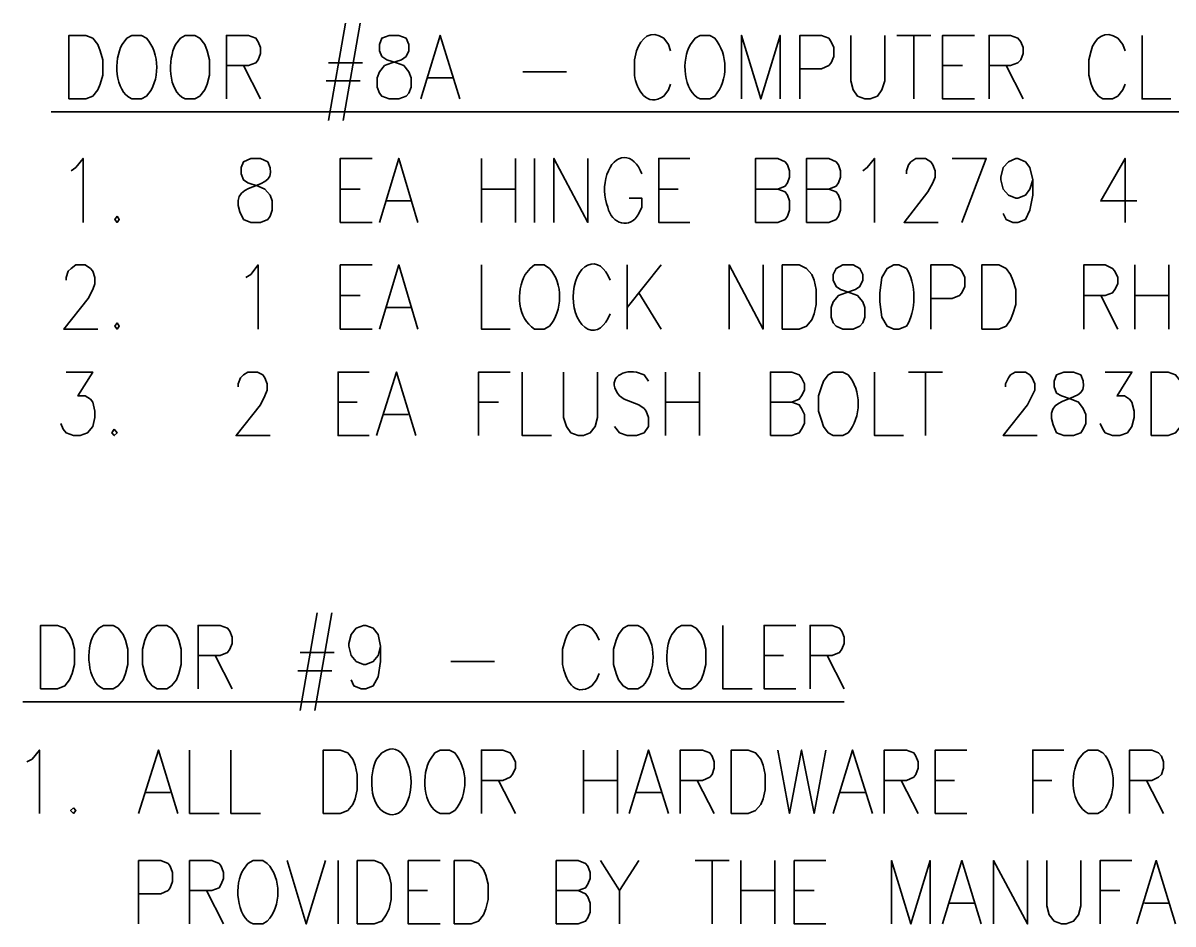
# Model space of a CAD drawing. Header units: inches. Extents: x 5 to 516, y -193 to 129.
# Drawn here: x 185.43 to 192.2, y -111.44 to -106.14 of the extents above; entities that cross this region are included whole.
import ezdxf

# ---------------------------------------------------------------- set-up
doc = ezdxf.new("R2010")
doc.units = ezdxf.units.IN
doc.header["$MEASUREMENT"] = 0
doc.layers.add('PDF3_Geometry', color=7, linetype='Continuous')

msp = doc.modelspace()

# ---------------------------------------------------------------- linework, layer by layer
at = {"layer": 'PDF3_Geometry', "lineweight": 35}
for points in [[(187.3299515, -106.1387126), (187.2299579, -106.7120091)], [(187.4166159, -106.1387126), (187.3166223, -106.7120091)], [(186.1600268, -106.2287072), (186.1300287, -106.2120416), (186.0733657, -106.2120416), (186.0433676, -106.2287072), (186.0167027, -106.2653715)], [(186.3866798, -106.585351), (186.4433428, -106.585351), (186.4733409, -106.5686854), (186.5033389, -106.5320211), (186.5166714, -106.4986899), (186.5300039, -106.44536), (186.5300039, -106.3553658), (186.5166714, -106.3020358), (186.5033389, -106.2653715), (186.4733409, -106.2287072), (186.4433428, -106.2120416), (186.3866798, -106.2120416), (186.3600148, -106.2287072), (186.3300167, -106.2653715)], [(186.6299978, -106.5853511), (186.6299978, -106.2120417), (186.7599894, -106.2120417), (186.80332, -106.2287073), (186.8166525, -106.248706), (186.8299849, -106.2820372), (186.8299849, -106.3187015), (186.8166525, -106.3553658), (186.80332, -106.3720314), (186.7599894, -106.388697), (186.6299978, -106.388697)], [(187.7732553, -106.5853511), (187.8865814, -106.2120417), (188.0032406, -106.5853511)], [(189.2431657, -106.3020356), (189.2298332, -106.2653713), (189.2031683, -106.2287069)], [(189.5031488, -106.2287072), (189.4731507, -106.2120416), (189.4164877, -106.2120416), (189.3864896, -106.2287072), (189.3598246, -106.2653715)], [(189.6598057, -106.5853511), (189.6598057, -106.2120417), (189.7731317, -106.5853511), (189.8864578, -106.2120417), (189.8864578, -106.5853511)], [(190.0031132, -106.5853511), (190.0031132, -106.2120417), (190.1297717, -106.2120417), (190.1731023, -106.2287073), (190.1864348, -106.248706), (190.2031004, -106.2820372), (190.2031004, -106.3353671), (190.1864348, -106.3720314), (190.1731023, -106.388697), (190.1297717, -106.4086957), (190.0031132, -106.4086957)], [(190.3030953, -106.2120416), (190.3030953, -106.4786912), (190.3164278, -106.5320211), (190.3430928, -106.5686854), (190.3864233, -106.585351), (190.4164214, -106.585351), (190.4597519, -106.5686854), (190.4864169, -106.5320211), (190.5030825, -106.4786912), (190.5030825, -106.2120416)], [(190.5730772, -106.2120416), (190.7730644, -106.2120416)], [(190.6730735, -106.2120416), (190.6730735, -106.585351)], [(191.0297138, -106.5853511), (190.8430591, -106.5853511), (190.8430591, -106.2120417), (191.0297138, -106.2120417)], [(191.1163773, -106.5853511), (191.1163773, -106.2120417), (191.2430359, -106.2120417), (191.2863664, -106.2287073), (191.303032, -106.248706), (191.3163645, -106.2820372), (191.3163645, -106.3187015), (191.303032, -106.3553658), (191.2863664, -106.3720314), (191.2430359, -106.388697), (191.1163773, -106.388697)], [(191.9163274, -106.3020356), (191.9029949, -106.2653713), (191.8729968, -106.2287069)], [(192.0163169, -106.2120416), (192.0163169, -106.585351), (192.186306, -106.585351)], [(189.0431785, -106.3020356), (189.0298461, -106.3553655), (189.0298461, -106.4453597)], [(191.7163402, -106.3020356), (191.7030077, -106.3553655), (191.7030077, -106.4453597), (191.7163402, -106.4986896), (191.7296727, -106.5320208), (191.7596708, -106.5686851), (191.7863357, -106.5853507), (191.8429988, -106.5853507), (191.8729968, -106.5686851), (191.9029949, -106.5320208), (191.9163274, -106.4986896)], [(186.7299941, -106.3886965), (186.8299876, -106.5853506)], [(187.229962, -106.3720316), (187.4299492, -106.3720316)], [(190.8430591, -106.3886965), (190.9597183, -106.3886965)], [(191.2163668, -106.3886965), (191.3163604, -106.5853506)], [(187.8165875, -106.4620256), (187.9599117, -106.4620256)], [(188.3732196, -106.4253611), (188.6298698, -106.4253611)], [(187.2166233, -106.4786905), (187.4166105, -106.4786905)], [(189.2031683, -106.5686851), (189.2298332, -106.5320208), (189.2431657, -106.4986896)], [(186.0733657, -106.585351), (186.1300287, -106.585351), (186.1600268, -106.5686854)], [(189.4164877, -106.585351), (189.4731507, -106.585351), (189.5031488, -106.5686854)], [(185.6000616, -106.6620131), (193.2562378, -106.6620131)], [(185.7167195, -107.008657), (185.7433844, -106.9886583), (185.786715, -106.9353284), (185.786715, -107.3119709)], [(186.873313, -106.9553284), (186.8299825, -106.9353297), (186.7733195, -106.9353297), (186.7299889, -106.9553284), (186.7166564, -106.9886596), (186.7166564, -107.0253239), (186.7299889, -107.0619882), (186.7566539, -107.0786538), (186.81665, -107.0986525), (186.8566475, -107.1153181), (186.8866455, -107.1519824), (186.899978, -107.1853136), (186.899978, -107.2386435), (186.8866455, -107.2753079), (186.873313, -107.2953066), (186.8299825, -107.3119722), (186.7733195, -107.3119722), (186.7299889, -107.2953066)], [(187.486606, -107.3119704), (187.2999513, -107.3119704), (187.2999513, -106.9353279), (187.486606, -106.9353279)], [(187.5299441, -107.3119704), (187.6432702, -106.9353279), (187.7565963, -107.3119704)], [(188.1299016, -106.9353297), (188.1299016, -107.3119722)], [(188.3298874, -106.9353297), (188.3298874, -107.3119722)], [(188.4432157, -106.9353297), (188.4432157, -107.3119722)], [(188.5565439, -107.3119704), (188.5565439, -106.9353279), (188.7565311, -107.3119704), (188.7565311, -106.9353279)], [(189.3564912, -107.3119704), (189.1731697, -107.3119704), (189.1731697, -106.9353279), (189.3564912, -106.9353279)], [(189.7431337, -107.3119704), (189.7431337, -106.9353279), (189.8731253, -106.9353279), (189.9164559, -106.9553266), (189.9297884, -106.9719922), (189.9431208, -107.0086565), (189.9431208, -107.0453208), (189.9297884, -107.078652), (189.9164559, -107.0986508), (189.8731253, -107.1153164), (189.7431337, -107.1153164)], [(190.0431158, -107.3119704), (190.0431158, -106.9353279), (190.1731075, -106.9353279), (190.216438, -106.9553266), (190.2297705, -106.9719922), (190.243103, -107.0086565), (190.243103, -107.0453208), (190.2297705, -107.078652), (190.216438, -107.0986508), (190.1731075, -107.1153164), (190.0431158, -107.1153164)], [(190.3730914, -107.008657), (190.3997563, -106.9886583), (190.4430869, -106.9353284), (190.4430869, -107.3119709)], [(190.6297413, -107.0253236), (190.6297413, -107.008658), (190.6430738, -106.9719937), (190.6564063, -106.9553281), (190.6864044, -106.9353294), (190.7430674, -106.9353294), (190.7730655, -106.9553281), (190.7863979, -106.9719937), (190.7997304, -107.008658), (190.7997304, -107.0453223), (190.7863979, -107.0786535), (190.7563999, -107.1319834), (190.6164088, -107.3119719), (190.816396, -107.3119719)], [(190.9563873, -107.3119704), (191.0997115, -106.9353279), (190.8997243, -106.9353279)], [(191.3730273, -107.0619864), (191.3563617, -107.1153164), (191.3296967, -107.1519807), (191.2863662, -107.1686463), (191.2730337, -107.1686463), (191.2297031, -107.1519807), (191.199705, -107.1153164), (191.1863726, -107.0619864), (191.1863726, -107.0453208), (191.199705, -106.9886578), (191.2297031, -106.9553266), (191.2730337, -106.9353279), (191.2863662, -106.9353279), (191.3296967, -106.9553266), (191.3563617, -106.9886578), (191.3730273, -107.0619864), (191.3730273, -107.1519807), (191.3563617, -107.2386418), (191.3296967, -107.2953048), (191.2863662, -107.3119704), (191.2563681, -107.3119704), (191.2163706, -107.2953048), (191.199705, -107.2586405)], [(191.9163274, -107.3119722), (191.9163274, -106.9353297), (191.7730033, -107.1853136), (191.9863229, -107.1853136)], [(187.2999513, -107.1153176), (187.4166105, -107.1153176)], [(188.1299016, -107.1153176), (188.3298888, -107.1153176)], [(189.1731697, -107.1153176), (189.2864957, -107.1153176)], [(189.8731234, -107.1153176), (189.916454, -107.1319832), (189.9297865, -107.1519819), (189.9431189, -107.1853131), (189.9431189, -107.238643), (189.9297865, -107.2753073), (189.916454, -107.295306), (189.8731234, -107.3119716), (189.7431318, -107.3119716)], [(190.1731056, -107.1153176), (190.2164361, -107.1319832), (190.2297686, -107.1519819), (190.2431011, -107.1853131), (190.2431011, -107.238643), (190.2297686, -107.2753073), (190.2164361, -107.295306), (190.1731056, -107.3119716), (190.0431139, -107.3119716)], [(187.5732695, -107.1853136), (187.7165937, -107.1853136)], [(189.0565078, -107.258642), (189.0731734, -107.2219777), (189.0731734, -107.1686478), (188.9998447, -107.1686478)], [(185.686726, -107.6519483), (185.686726, -107.6352827), (185.7000585, -107.5986184), (185.7167241, -107.5819528), (185.743389, -107.5619541), (185.8000521, -107.5619541), (185.8300501, -107.5819528), (185.8433826, -107.5986184), (185.8567151, -107.6352827), (185.8567151, -107.6719471), (185.8433826, -107.7052783), (185.8167177, -107.7586082), (185.6733935, -107.9385966), (185.8733807, -107.9385966)], [(186.743326, -107.6352834), (186.7733241, -107.6186178), (186.8166546, -107.5619548), (186.8166546, -107.9385973)], [(187.486606, -107.9385985), (187.2999513, -107.9385985), (187.2999513, -107.561956), (187.486606, -107.561956)], [(187.5299441, -107.9385985), (187.6432702, -107.561956), (187.7565963, -107.9385985)], [(188.1299016, -107.5619544), (188.1299016, -107.9385969), (188.2998907, -107.9385969)], [(188.5298768, -107.5819531), (188.4998787, -107.5619544), (188.4432157, -107.5619544), (188.4165507, -107.5819531), (188.3865526, -107.6186174)], [(189.1865016, -107.5619544), (188.9865144, -107.8119384)], [(188.9865158, -107.5619544), (188.9865158, -107.9385969)], [(189.5864732, -107.9385985), (189.5864732, -107.561956), (189.7864604, -107.9385985), (189.7864604, -107.561956)], [(190.6297443, -107.5819531), (190.5864137, -107.5619544), (190.5564157, -107.5619544), (190.5164182, -107.5819531), (190.4864202, -107.635283), (190.4730877, -107.7252772), (190.4730877, -107.7786072), (190.4864202, -107.8686014), (190.5164182, -107.9219313), (190.5564157, -107.9385969), (190.5864137, -107.9385969), (190.6297443, -107.9219313)], [(190.773063, -107.9385985), (190.773063, -107.561956), (190.8997216, -107.561956), (190.9430521, -107.5819547), (190.9563846, -107.5986203), (190.9730502, -107.6352846), (190.9730502, -107.6886146), (190.9563846, -107.7252789), (190.9430521, -107.7419445), (190.8997216, -107.7586101), (190.773063, -107.7586101)], [(191.6730094, -107.9385985), (191.6730094, -107.561956), (191.7996679, -107.561956), (191.8429985, -107.5819547), (191.856331, -107.5986203), (191.8729966, -107.6352846), (191.8729966, -107.671949), (191.856331, -107.7052802), (191.8429985, -107.7252789), (191.7996679, -107.7419445), (191.6730094, -107.7419445)], [(191.9729915, -107.5619544), (191.9729915, -107.9385969)], [(192.1729773, -107.5619544), (192.1729773, -107.9385969)], [(187.2999513, -107.741944), (187.4166105, -107.741944)], [(189.0565118, -107.7252774), (189.1865035, -107.938597)], [(191.7729989, -107.741944), (191.8729925, -107.9385981)], [(191.9729915, -107.741944), (192.1729787, -107.741944)], [(187.5732695, -107.8119384), (187.7165937, -107.8119384)], [(188.4432157, -107.9385969), (188.4998787, -107.9385969), (188.5298768, -107.9219313)], [(185.686726, -108.1919155), (185.8433826, -108.1919155), (185.7567215, -108.3319065), (185.8000521, -108.3319065), (185.8300501, -108.3519052), (185.8433826, -108.3685708), (185.8567151, -108.4219007), (185.8567151, -108.4585651), (185.8433826, -108.511895), (185.8133845, -108.5485593), (185.770054, -108.5652249), (185.7300565, -108.5652249), (185.686726, -108.5485593), (185.6700604, -108.5285606), (185.6567279, -108.4952294)], [(186.6999938, -108.2785765), (186.6999938, -108.2619109), (186.7133263, -108.2252465), (186.7299919, -108.2085809), (186.7566568, -108.1919154), (186.8133199, -108.1919154), (186.843318, -108.2085809), (186.8566504, -108.2252465), (186.8699829, -108.2619109), (186.8699829, -108.2985752), (186.8566504, -108.3319064), (186.8299855, -108.3852363), (186.6866613, -108.5652248), (186.8866485, -108.5652248)], [(187.4699409, -108.5652233), (187.2866193, -108.5652233), (187.2866193, -108.1919139), (187.4699409, -108.1919139)], [(187.5132758, -108.5652233), (187.629935, -108.1919139), (187.7432611, -108.5652233)], [(188.1132401, -108.5652233), (188.1132401, -108.1919139), (188.2998948, -108.1919139)], [(188.3698832, -108.1919155), (188.3698832, -108.5652249), (188.5432054, -108.5652249)], [(188.613208, -108.1919155), (188.613208, -108.4585651), (188.6298736, -108.511895), (188.6565386, -108.5485593), (188.6998691, -108.5652249), (188.7298672, -108.5652249), (188.7698646, -108.5485593), (188.7998627, -108.511895), (188.8131952, -108.4585651), (188.8131952, -108.1919155)], [(189.113176, -108.2452449), (189.086511, -108.2085806), (189.0431804, -108.191915)], [(189.2131655, -108.1919155), (189.2131655, -108.5652249)], [(189.4131513, -108.1919155), (189.4131513, -108.5652249)], [(189.8297912, -108.5652233), (189.8297912, -108.1919139), (189.9564498, -108.1919139), (189.9997804, -108.2085795), (190.0131128, -108.2252451), (190.0297784, -108.2619094), (190.0297784, -108.2985737), (190.0131128, -108.3319049), (189.9997804, -108.3519036), (189.9564498, -108.3685692), (189.8297912, -108.3685692)], [(190.2864305, -108.2085811), (190.2564325, -108.1919155), (190.1997694, -108.1919155), (190.1697714, -108.2085811), (190.1431064, -108.2452454), (190.1297739, -108.2785766), (190.1131083, -108.3319065), (190.1131083, -108.4219007), (190.1297739, -108.4752307), (190.1431064, -108.511895), (190.1697714, -108.5485593), (190.1997694, -108.5652249), (190.2564325, -108.5652249), (190.2864305, -108.5485593)], [(190.4430874, -108.1919155), (190.4430874, -108.5652249), (190.6130765, -108.5652249)], [(190.6430733, -108.1919155), (190.8430604, -108.1919155)], [(190.7430696, -108.1919155), (190.7430696, -108.5652249)], [(191.2130373, -108.2785765), (191.2130373, -108.2619109), (191.2297029, -108.2252465), (191.2430353, -108.2085809), (191.2697003, -108.1919154), (191.3296964, -108.1919154), (191.3563614, -108.2085809), (191.3696939, -108.2252465), (191.3863595, -108.2619109), (191.3863595, -108.2985752), (191.3430289, -108.3852363), (191.1997048, -108.5652248), (191.399692, -108.5652248)], [(191.6563451, -108.2085811), (191.6130146, -108.1919155), (191.5563516, -108.1919155), (191.513021, -108.2085811), (191.4996885, -108.2452454), (191.4996885, -108.2785766), (191.513021, -108.3152409), (191.5430191, -108.3319065), (191.5996821, -108.3519052), (191.6430127, -108.3685708), (191.6696776, -108.4052351), (191.6863432, -108.4418995), (191.6863432, -108.4952294), (191.6696776, -108.5285606), (191.6563451, -108.5485593), (191.6130146, -108.5652249), (191.5563516, -108.5652249), (191.513021, -108.5485593)], [(191.7996628, -108.1919155), (191.9563194, -108.1919155), (191.8696583, -108.3319065), (191.9129889, -108.3319065), (191.9429869, -108.3519052), (191.9563194, -108.3685708), (191.9696519, -108.4219007), (191.9696519, -108.4585651), (191.9563194, -108.511895), (191.9296544, -108.5485593), (191.8863239, -108.5652249), (191.8429933, -108.5652249), (191.7996628, -108.5485593), (191.7863303, -108.5285606), (191.7696647, -108.4952294)], [(187.2866193, -108.3685704), (187.3999454, -108.3685704)], [(188.1132401, -108.3685704), (188.2298992, -108.3685704)], [(188.9431869, -108.331906), (188.9698518, -108.3519048), (189.0565129, -108.385236), (189.086511, -108.4052347), (189.0998435, -108.4219003), (189.113176, -108.4585646), (189.113176, -108.5118945), (189.086511, -108.5485588), (189.0431804, -108.5652244), (188.9865174, -108.5652244), (188.9431869, -108.5485588), (188.9131888, -108.5118945)], [(189.2131655, -108.3685704), (189.4131527, -108.3685704)], [(189.9564514, -108.3685704), (189.999782, -108.385236), (190.0131145, -108.4052347), (190.0297801, -108.4418991), (190.0297801, -108.495229), (190.0131145, -108.5285602), (189.999782, -108.5485589), (189.9564514, -108.5652245), (189.8297929, -108.5652245)], [(187.556608, -108.4418995), (187.6999321, -108.4418995)], [(187.1632955, -109.6084913), (187.063302, -110.1817879)], [(187.2499599, -109.6084913), (187.1499663, -110.1817879)], [(185.9067097, -110.0551298), (185.9633727, -110.0551298), (185.9933708, -110.0384642), (186.0233689, -110.0017999), (186.0367014, -109.9651355), (186.0500339, -109.9118056), (186.0500339, -109.8218114), (186.0367014, -109.7684815), (186.0233689, -109.7351503), (185.9933708, -109.698486), (185.9633727, -109.6818204), (185.9067097, -109.6818204), (185.8800448, -109.698486), (185.8500467, -109.7351503)], [(186.4633418, -110.0551281), (186.4633418, -109.6818187), (186.5933334, -109.6818187), (186.636664, -109.6984843), (186.6499965, -109.7151499), (186.663329, -109.7518143), (186.663329, -109.7884786), (186.6499965, -109.8218098), (186.636664, -109.8418085), (186.5933334, -109.8584741), (186.4633418, -109.8584741)], [(187.5366033, -109.8051442), (187.5232708, -109.8584741), (187.4932728, -109.8951384), (187.4499422, -109.911804), (187.4366097, -109.911804), (187.3932792, -109.8951384), (187.3632811, -109.8584741), (187.3499486, -109.8051442), (187.3499486, -109.7884786), (187.3632811, -109.7351487), (187.3932792, -109.6984843), (187.4366097, -109.6818187), (187.4499422, -109.6818187), (187.4932728, -109.6984843), (187.5232708, -109.7351487), (187.5366033, -109.8051442), (187.5366033, -109.8951384), (187.5232708, -109.9851326), (187.4932728, -110.0384625), (187.4499422, -110.0551281), (187.4232772, -110.0551281), (187.3799467, -110.0384625), (187.3632811, -110.0017982)], [(188.8231894, -109.7684813), (188.8065238, -109.7351501), (188.7798588, -109.6984858)], [(189.0798429, -109.698486), (189.0498448, -109.6818204), (188.9931817, -109.6818204), (188.9631837, -109.698486), (188.9365187, -109.7351503), (188.9231862, -109.7684815), (188.9065206, -109.8218114), (188.9065206, -109.9118056), (188.9231862, -109.9651355), (188.9365187, -110.0017999), (188.9631837, -110.0384642), (188.9931817, -110.0551298), (189.0498448, -110.0551298), (189.0798429, -110.0384642)], [(189.3064958, -110.0551298), (189.3631588, -110.0551298), (189.3931569, -110.0384642), (189.423155, -110.0017999), (189.4364875, -109.9651355), (189.44982, -109.9118056), (189.44982, -109.8218114), (189.4364875, -109.7684815), (189.423155, -109.7351503), (189.3931569, -109.698486), (189.3631588, -109.6818204), (189.3064958, -109.6818204), (189.2798308, -109.698486), (189.2498328, -109.7351503)], [(189.549807, -109.6818204), (189.549807, -110.0551298), (189.7231293, -110.0551298)], [(189.9797865, -110.0551281), (189.7931318, -110.0551281), (189.7931318, -109.6818187), (189.9797865, -109.6818187)], [(190.0631137, -110.0551281), (190.0631137, -109.6818187), (190.1931054, -109.6818187), (190.2364359, -109.6984843), (190.2497684, -109.7151499), (190.2631009, -109.7518143), (190.2631009, -109.7884786), (190.2497684, -109.8218098), (190.2364359, -109.8418085), (190.1931054, -109.8584741), (190.0631137, -109.8584741)], [(188.6232022, -109.7684813), (188.6065366, -109.8218113), (188.6065366, -109.9118055)], [(186.5633381, -109.8584753), (186.6633317, -110.0551294)], [(187.063306, -109.8418087), (187.2632932, -109.8418087)], [(189.7931318, -109.8584753), (189.9064579, -109.8584753)], [(190.1631032, -109.8584753), (190.2630968, -110.0551294)], [(187.9499137, -109.8951381), (188.2065639, -109.8951381)], [(187.0499673, -109.9484693), (187.2499545, -109.9484693)], [(188.7798588, -110.038464), (188.8065238, -110.0017997), (188.8231894, -109.9651354)], [(185.4334056, -110.1317902), (190.2630961, -110.1317902)], [(185.4567399, -110.4851), (185.486738, -110.4684344), (185.5300685, -110.4151045), (185.5300685, -110.7884139)], [(186.1133683, -110.7884151), (186.2300275, -110.4151057), (186.3433535, -110.7884151)], [(186.4133436, -110.4151057), (186.4133436, -110.7884151), (186.5866658, -110.7884151)], [(186.6566616, -110.4151057), (186.6566616, -110.7884151), (186.8299838, -110.7884151)], [(187.5732695, -110.4151057), (187.5432715, -110.4317713), (187.5132734, -110.4684356)], [(187.9732447, -110.4317713), (187.9432466, -110.4151057), (187.8865836, -110.4151057), (187.8565855, -110.4317713), (187.8299206, -110.4684356)], [(188.1299016, -110.7884151), (188.1299016, -110.4151057), (188.2565601, -110.4151057), (188.2998907, -110.4317713), (188.3132232, -110.4517701), (188.3298888, -110.4851013), (188.3298888, -110.5217656), (188.3132232, -110.5584299), (188.2998907, -110.5750955), (188.2565601, -110.5950942), (188.1299016, -110.5950942)], [(188.7298658, -110.4151057), (188.7298658, -110.7884151)], [(188.9298517, -110.4151057), (188.9298517, -110.7884151)], [(188.9998477, -110.7884151), (189.1131738, -110.4151057), (189.229833, -110.7884151)], [(189.2998231, -110.7884151), (189.2998231, -110.4151057), (189.4298147, -110.4151057), (189.4731453, -110.4317713), (189.4864778, -110.4517701), (189.4998102, -110.4851013), (189.4998102, -110.5217656), (189.4864778, -110.5584299), (189.4731453, -110.5750955), (189.4298147, -110.5950942), (189.2998231, -110.5950942)], [(189.8731234, -110.4151057), (189.9431189, -110.7884151), (190.0131145, -110.4151057), (190.0864431, -110.7884151), (190.1564386, -110.4151057)], [(190.1997694, -110.7884151), (190.3130955, -110.4151057), (190.4297547, -110.7884151)], [(190.4997516, -110.7884151), (190.4997516, -110.4151057), (190.6297432, -110.4151057), (190.6730738, -110.4317713), (190.6864063, -110.4517701), (190.6997387, -110.4851013), (190.6997387, -110.5217656), (190.6864063, -110.5584299), (190.6730738, -110.5750955), (190.6297432, -110.5950942), (190.4997516, -110.5950942)], [(190.9863816, -110.7884151), (190.7997269, -110.7884151), (190.7997269, -110.4151057), (190.9863816, -110.4151057)], [(191.3730273, -110.7884151), (191.3730273, -110.4151057), (191.5563488, -110.4151057)], [(191.7863344, -110.4317713), (191.7563363, -110.4151057), (191.6996733, -110.4151057), (191.6730083, -110.4317713), (191.6430102, -110.4684356)], [(191.9429913, -110.7884151), (191.9429913, -110.4151057), (192.0729829, -110.4151057), (192.1129804, -110.4317713), (192.129646, -110.4517701), (192.1429784, -110.4851013), (192.1429784, -110.5217656), (192.129646, -110.5584299), (192.1129804, -110.5750955), (192.0729829, -110.5950942), (191.9429913, -110.5950942)], [(188.2298979, -110.5950953), (188.3298915, -110.7884162)], [(188.7298658, -110.5950953), (188.929853, -110.5950953)], [(189.3998194, -110.5950953), (189.4998129, -110.7884162)], [(190.5997411, -110.5950953), (190.6997347, -110.7884162)], [(190.7997269, -110.5950953), (190.913053, -110.5950953)], [(191.3730273, -110.5950953), (191.4863533, -110.5950953)], [(192.0429876, -110.5950953), (192.1429812, -110.7884162)], [(186.1566937, -110.6650896), (186.3000178, -110.6650896)], [(189.0431799, -110.6650896), (189.186504, -110.6650896)], [(190.2431016, -110.6650896), (190.3864258, -110.6650896)], [(187.8865836, -110.7884151), (187.9432466, -110.7884151), (187.9732447, -110.7717495)], [(191.6996733, -110.7884151), (191.7563363, -110.7884151), (191.7863344, -110.7717495)], [(186.1133683, -111.4383741), (186.1133683, -111.0650647), (186.2433599, -111.0650647), (186.2866905, -111.0817303), (186.300023, -111.0983959), (186.3133555, -111.1350603), (186.3133555, -111.1883902), (186.300023, -111.2250545), (186.2866905, -111.2417201), (186.2433599, -111.2617188), (186.1133683, -111.2617188)], [(186.4133436, -111.4383741), (186.4133436, -111.0650647), (186.5433353, -111.0650647), (186.5866658, -111.0817303), (186.5999983, -111.0983959), (186.6133308, -111.1350603), (186.6133308, -111.1717246), (186.5999983, -111.2050558), (186.5866658, -111.2250545), (186.5433353, -111.2417201), (186.4133436, -111.2417201)], [(186.8699794, -111.0817286), (186.8433144, -111.065063), (186.7866514, -111.065063), (186.7566533, -111.0817286), (186.7299884, -111.1183929)], [(186.986644, -111.065063), (187.0999701, -111.4383724), (187.2132961, -111.065063)], [(187.2866193, -111.065063), (187.2866193, -111.4383724)], [(187.8865844, -111.4383741), (187.6999297, -111.4383741), (187.6999297, -111.0650647), (187.8865844, -111.0650647)], [(188.5698758, -111.4383741), (188.5698758, -111.0650647), (188.6998675, -111.0650647), (188.743198, -111.0817303), (188.7565305, -111.0983959), (188.769863, -111.1350603), (188.769863, -111.1717246), (188.7565305, -111.2050558), (188.743198, -111.2250545), (188.6998675, -111.2417201), (188.5698758, -111.2417201)], [(188.8298554, -111.065063), (188.9431814, -111.2417183), (188.9431814, -111.4383724)], [(189.0565118, -111.065063), (188.9431858, -111.2417183)], [(189.3864874, -111.065063), (189.5864746, -111.065063)], [(189.4864837, -111.065063), (189.4864837, -111.4383724)], [(189.6564693, -111.065063), (189.6564693, -111.4383724)], [(189.8564551, -111.065063), (189.8564551, -111.4383724)], [(190.1564381, -111.4383741), (189.9697834, -111.4383741), (189.9697834, -111.0650647), (190.1564381, -111.0650647)], [(190.5430837, -111.4383741), (190.5430837, -111.0650647), (190.6564098, -111.4383741), (190.7697359, -111.0650647), (190.7697359, -111.4383741)], [(190.8430591, -111.4383741), (190.9563851, -111.0650647), (191.0697112, -111.4383741)], [(191.1430412, -111.4383741), (191.1430412, -111.0650647), (191.3430284, -111.4383741), (191.3430284, -111.0650647)], [(191.4563553, -111.065063), (191.4563553, -111.3317126), (191.4696877, -111.3850425), (191.4996858, -111.4217068), (191.5430164, -111.4383724), (191.5696813, -111.4383724), (191.6130119, -111.4217068), (191.64301, -111.3850425), (191.6563424, -111.3317126), (191.6563424, -111.065063)], [(191.7696693, -111.4383741), (191.7696693, -111.0650647), (191.956324, -111.0650647)], [(191.9863235, -111.4383741), (192.0996495, -111.0650647), (192.2129756, -111.4383741)], [(186.5133399, -111.2417196), (186.6133335, -111.4383737)], [(187.6999297, -111.2417196), (187.8132558, -111.2417196)], [(188.6998656, -111.2417196), (188.7431961, -111.2617183), (188.7565286, -111.2783839), (188.7698611, -111.3150482), (188.7698611, -111.3683782), (188.7565286, -111.4017094), (188.7431961, -111.4217081), (188.6998656, -111.4383737), (188.5698739, -111.4383737)], [(189.6564693, -111.2417196), (189.8564565, -111.2417196)], [(189.9697834, -111.2417196), (190.0864425, -111.2417196)], [(191.7696693, -111.2417196), (191.8863285, -111.2417196)], [(190.8863913, -111.315047), (191.0297154, -111.315047)], [(192.0296556, -111.315047), (192.1696467, -111.315047)], [(186.7866514, -111.4383724), (186.8433144, -111.4383724), (186.8699794, -111.4217068)]]:
    msp.add_lwpolyline(points, dxfattribs=at)
for points in [[(185.7033875, -106.5853511), (185.7033875, -106.2120417), (185.8033811, -106.2120417), (185.8433785, -106.2287073), (185.8733766, -106.2653716), (185.8867091, -106.3020359), (185.9033747, -106.3553658), (185.9033747, -106.4453601), (185.8867091, -106.49869), (185.8733766, -106.5320212), (185.8433785, -106.5686855), (185.8033811, -106.5853511)], [(187.5866015, -106.2120416), (187.5432709, -106.2287072), (187.5299384, -106.2653715), (187.5299384, -106.3020358), (187.5432709, -106.335367), (187.573269, -106.3553658), (187.629932, -106.3720314), (187.6732626, -106.388697), (187.7032607, -106.4253613), (187.7165931, -106.4620256), (187.7165931, -106.5153555), (187.7032607, -106.5520198), (187.6865951, -106.5686854), (187.6432645, -106.585351), (187.5866015, -106.585351), (187.5432709, -106.5686854), (187.5299384, -106.5520198), (187.516606, -106.5153555), (187.516606, -106.4620256), (187.5299384, -106.4253613), (187.5599365, -106.388697), (187.6032671, -106.3720314), (187.6599301, -106.3553658), (187.6865951, -106.335367), (187.7032607, -106.3020358), (187.7032607, -106.2653715), (187.6865951, -106.2287072), (187.6432645, -106.2120416)], [(185.9867081, -107.2753076), (185.9733756, -107.2953063), (185.9867081, -107.3119719), (186.0000406, -107.2953063)], [(189.8997873, -107.9385985), (189.8997873, -107.561956), (189.9997809, -107.561956), (190.0431114, -107.5819547), (190.0731095, -107.618619), (190.086442, -107.6519502), (190.0997745, -107.7052802), (190.0997745, -107.7952744), (190.086442, -107.8486043), (190.0731095, -107.8852686), (190.0431114, -107.9219329), (189.9997809, -107.9385985)], [(190.2564335, -107.5619544), (190.2164361, -107.5819531), (190.1997705, -107.6186174), (190.1997705, -107.6519486), (190.2164361, -107.6886129), (190.2431011, -107.7052785), (190.2997641, -107.7252772), (190.3430947, -107.7419428), (190.3730927, -107.7786072), (190.3864252, -107.8119384), (190.3864252, -107.8686014), (190.3730927, -107.9019326), (190.3564271, -107.9219313), (190.3164297, -107.9385969), (190.2564335, -107.9385969), (190.2164361, -107.9219313), (190.1997705, -107.9019326), (190.186438, -107.8686014), (190.186438, -107.8119384), (190.1997705, -107.7786072), (190.2297686, -107.7419428), (190.2730991, -107.7252772), (190.3297622, -107.7052785), (190.3564271, -107.6886129), (190.3730927, -107.6519486), (190.3730927, -107.6186174), (190.3564271, -107.5819531), (190.3164297, -107.5619544)], [(191.0730451, -107.9385985), (191.0730451, -107.561956), (191.1730387, -107.561956), (191.2163693, -107.5819547), (191.2430342, -107.618619), (191.2563667, -107.6519502), (191.2730323, -107.7052802), (191.2730323, -107.7952744), (191.2563667, -107.8486043), (191.2430342, -107.8852686), (191.2163693, -107.9219329), (191.1730387, -107.9385985)], [(185.9867081, -107.9019323), (185.9733756, -107.921931), (185.9867081, -107.9385966), (186.0000406, -107.921931)], [(192.0696514, -108.5652233), (192.0696514, -108.1919139), (192.169645, -108.1919139), (192.2129756, -108.2085795), (192.2429737, -108.2452438), (192.2563061, -108.278575), (192.2696386, -108.3319049), (192.2696386, -108.4218991), (192.2563061, -108.475229), (192.2429737, -108.5118933), (192.2129756, -108.5485577), (192.169645, -108.5652233)], [(185.9700398, -108.5285604), (185.9567073, -108.5485592), (185.9700398, -108.5652248), (185.9867054, -108.5485592)], [(185.5367315, -110.0551281), (185.5367315, -109.6818187), (185.6367251, -109.6818187), (185.6800557, -109.6984843), (185.7067206, -109.7351487), (185.7233862, -109.7684799), (185.7367187, -109.8218098), (185.7367187, -109.911804), (185.7233862, -109.9651339), (185.7067206, -110.0017982), (185.6800557, -110.0384625), (185.6367251, -110.0551281)], [(186.2233601, -109.6818204), (186.1933621, -109.698486), (186.163364, -109.7351503), (186.1500315, -109.7684815), (186.136699, -109.8218114), (186.136699, -109.9118056), (186.1500315, -109.9651355), (186.163364, -110.0017999), (186.1933621, -110.0384642), (186.2233601, -110.0551298), (186.2800232, -110.0551298), (186.3066881, -110.0384642), (186.3366862, -110.0017999), (186.3500187, -109.9651355), (186.3633512, -109.9118056), (186.3633512, -109.8218114), (186.3500187, -109.7684815), (186.3366862, -109.7351503), (186.3066881, -109.698486), (186.2800232, -109.6818204)], [(187.1999618, -110.7884151), (187.1999618, -110.4151057), (187.2999553, -110.4151057), (187.3432859, -110.4317713), (187.373284, -110.4684357), (187.3866165, -110.5051), (187.3999489, -110.5584299), (187.3999489, -110.6484241), (187.3866165, -110.701754), (187.373284, -110.7350852), (187.3432859, -110.7717495), (187.2999553, -110.7884151)], [(189.5998052, -110.7884151), (189.5998052, -110.4151057), (189.6997988, -110.4151057), (189.7431293, -110.4317713), (189.7731274, -110.4684357), (189.7864599, -110.5051), (189.7997924, -110.5584299), (189.7997924, -110.6484241), (189.7864599, -110.701754), (189.7731274, -110.7350852), (189.7431293, -110.7717495), (189.6997988, -110.7884151)], [(185.7300582, -110.7550836), (185.7133926, -110.7717492), (185.7300582, -110.7884148), (185.7433906, -110.7717492)], [(187.3999476, -111.4383741), (187.3999476, -111.0650647), (187.4999412, -111.0650647), (187.5432717, -111.0817303), (187.5699367, -111.1183947), (187.5866023, -111.1517259), (187.5999348, -111.2050558), (187.5999348, -111.29505), (187.5866023, -111.3483799), (187.5699367, -111.3850442), (187.5432717, -111.4217085), (187.4999412, -111.4383741)], [(187.9699116, -111.4383741), (187.9699116, -111.0650647), (188.0699052, -111.0650647), (188.1132357, -111.0817303), (188.1432338, -111.1183947), (188.1565663, -111.1517259), (188.1698988, -111.2050558), (188.1698988, -111.29505), (188.1565663, -111.3483799), (188.1432338, -111.3850442), (188.1132357, -111.4217085), (188.0699052, -111.4383741)]]:
    msp.add_lwpolyline(points, close=True, dxfattribs=at)
for centre, major_axis, ratio, start_param, end_param in [((188.9718157, -107.1200266), (-0.0011437, 0.1901648), 0.616725021, 5.229947687, 8.416075007), ((188.786122, -107.750738), (0.0004928, 0.1953735), 0.594707494, 5.24404461, 10.472400129), ((187.60385, -110.6022551), (-0.0015934, 0.1939516), 0.580309139, 2.852310352, 6.544155878)]:
    msp.add_ellipse(centre, major_axis=major_axis, ratio=ratio, start_param=start_param, end_param=end_param, dxfattribs=at)
for points in [[(189.2031683, -106.2287069), (189.127562, -106.1749882), (189.067677, -106.2270959), (189.0431785, -106.3020356)], [(191.8729968, -106.2287069), (191.8034457, -106.1746548), (191.7322836, -106.2296513), (191.7163402, -106.3020356)], [(186.0167027, -106.2653715), (185.966317, -106.3546436), (185.9699834, -106.5369097), (186.0733657, -106.585351)], [(186.1600268, -106.5686854), (186.2415216, -106.4827465), (186.2389106, -106.3147572), (186.1600268, -106.2287072)], [(186.3300167, -106.2653715), (186.2858529, -106.3527548), (186.2830197, -106.5367986), (186.3866798, -106.585351)], [(189.3598246, -106.2653715), (189.305717, -106.3491439), (189.3152719, -106.5451869), (189.4164877, -106.585351)], [(189.5031488, -106.5686854), (189.5842547, -106.4727471), (189.5811438, -106.3243677), (189.5031488, -106.2287072)], [(189.0298461, -106.4453597), (189.0415675, -106.5298543), (189.1043413, -106.6380696), (189.2031683, -106.5686851)], [(186.7299889, -107.2953066), (186.585887, -107.0303791), (186.9734177, -107.1582043), (186.873313, -106.9553284)], [(188.8731862, -107.2219777), (188.8941293, -107.3208047), (189.0055666, -107.3579134), (189.0565078, -107.258642)], [(188.3865526, -107.6186174), (188.3342782, -107.7176111), (188.3388335, -107.8761009), (188.4432157, -107.9385969)], [(188.5298768, -107.9219313), (188.6087606, -107.8358813), (188.6113715, -107.667892), (188.5298768, -107.5819531)], [(190.6297443, -107.9219313), (190.6886294, -107.8425475), (190.6886294, -107.6613369), (190.6297443, -107.5819531)], [(189.0431804, -108.191915), (188.94652, -108.1765827), (188.8628587, -108.2408008), (188.9431869, -108.331906)], [(190.2864305, -108.5485593), (190.3653144, -108.4625092), (190.3679253, -108.29452), (190.2864305, -108.2085811)], [(191.513021, -108.5485593), (191.3779741, -108.2768545), (191.7526168, -108.4171788), (191.6563451, -108.2085811)], [(188.7798588, -109.6984858), (188.7097522, -109.6471558), (188.6432565, -109.6927084), (188.6232022, -109.7684813)], [(189.0798429, -110.0384642), (189.1587267, -109.9524141), (189.1613376, -109.7844249), (189.0798429, -109.698486)], [(185.8500467, -109.7351503), (185.8030497, -109.8179783), (185.8077161, -110.0129103), (185.9067097, -110.0551298)], [(189.2498328, -109.7351503), (189.2028358, -109.8179228), (189.2075022, -110.0129103), (189.3064958, -110.0551298)], [(188.6065366, -109.9118055), (188.6260354, -109.9978555), (188.6707547, -110.1081262), (188.7798588, -110.038464)], [(187.5132734, -110.4684356), (187.4692206, -110.553319), (187.4658875, -110.7469177), (187.5732695, -110.7884151)], [(187.8299206, -110.4684356), (187.7758129, -110.552208), (187.7853679, -110.748251), (187.8865836, -110.7884151)], [(187.9732447, -110.7717495), (188.0543506, -110.6757556), (188.0512952, -110.5274318), (187.9732447, -110.4317713)], [(191.6430102, -110.4684356), (191.5923468, -110.5637628), (191.5950689, -110.7320853), (191.6996733, -110.7884151)], [(191.7863344, -110.7717495), (191.8678291, -110.6858105), (191.8652182, -110.5178213), (191.7863344, -110.4317713)], [(186.7299884, -111.1183929), (186.6738253, -111.1956657), (186.6888243, -111.4031524), (186.7866514, -111.4383724)], [(186.8699794, -111.4217068), (186.9527519, -111.3355456), (186.9553072, -111.1675009), (186.8699794, -111.0817286)]]:
    msp.add_open_spline(points, degree=3, dxfattribs=at)

doc.saveas('drawing.dxf')
